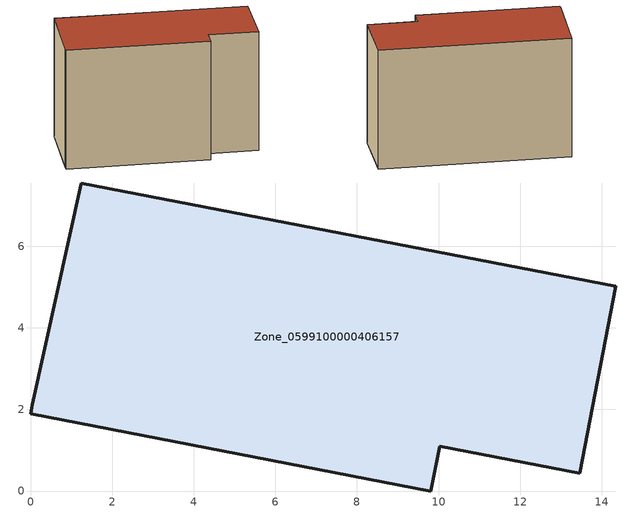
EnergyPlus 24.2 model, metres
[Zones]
Zone_0599100000406157
 floor ground (C_G): 0.04,2.11 1.24,7.55 14.35,5.02 13.46,0.44 10.03,1.1 9.81,0 0,1.9 z0.37
 wall outside (C_F): 1.24,7.55 0.04,2.11 0,1.9 9.81,0 10.03,1.1 13.46,0.44 14.35,5.02 1.24,7.55 z0.37:9.11
 roof outside (C_R): 14.35,5.02 1.24,7.55 0.04,2.11 0,1.9 9.81,0 10.03,1.1 13.46,0.44 z9.11
[BUILDING]
Pand.0599100000406157: North Axis=0; Terrain=City; Loads Convergence Tolerance Value=0.04; Temperature Convergence Tolerance Value=0.4; Solar Distribution=FullExterior; Maximum Number of Warmup Days=25; Minimum Number of Warmup Days=1
[Site:Location]
Rotterdam.The.Hague.AP_ZH_NLD Design_Conditions: Latitude=51.96; Longitude=4.45; Time Zone=1; Elevation=-4.5
[SITE:GROUNDTEMPERATURE:BUILDINGSURFACE]
18, 18, 18, 18, 18, 18, 18, 18, 18, 18, 18, 18
[MATERIAL] Thermal Absorptance=0.9; Solar Absorptance=0.7; Visible Absorptance=0.7
Name | Roughness | Thickness | Conductivity | Density | Specific Heat
G.TI.1992-2005 | MediumSmooth | 0.15 | 0.06 | 540 | 1210
F.TI.1992-2005 | Rough | 0.3 | 0.12 | 1920 | 840
R.TI.1992-2005 | MediumRough | 0.2 | 0.08 | 1500 | 1000
[CONSTRUCTION]
C_G: G.TI.1992-2005
C_F: F.TI.1992-2005
C_R: R.TI.1992-2005
[ZONE]
Zone_0599100000406157: Type=1; Multiplier=1; Ceiling Height=Autocalculate; Volume=Autocalculate; Floor Area=autocalculate; Part of Total Floor Area=Yes
[ZONEINFILTRATION:DESIGNFLOWRATE]
Infil_Zone_0599100000406157: Zone or ZoneList or Space or SpaceList=Zone_0599100000406157; Schedule=AlwaysOn; Design Flow Rate Calculation Method=Flow/Area; Flow Rate per Floor Area=0.0015; Constant Term Coefficient=1; Temperature Term Coefficient=0; Velocity Term Coefficient=0; Velocity Squared Term Coefficient=0
[HVACTEMPLATE:ZONE:IDEALLOADSAIRSYSTEM]
Zone_0599100000406157: Maximum Heating Supply Air Temperature=50; Minimum Cooling Supply Air Temperature=13; Maximum Heating Supply Air Humidity Ratio=0.0156; Minimum Cooling Supply Air Humidity Ratio=0.0077; Heating Limit=NoLimit; Cooling Limit=NoLimit; Dehumidification Control Type=ConstantSensibleHeatRatio; Cooling Sensible Heat Ratio=0.7; Dehumidification Setpoint=60; Humidification Control Type=None; Humidification Setpoint=30; Outdoor Air Method=None; Outdoor Air Flow Rate per Person=0.00944; Outdoor Air Flow Rate per Zone Floor Area=0; Outdoor Air Flow Rate per Zone=0; Demand Controlled Ventilation Type=None; Outdoor Air Economizer Type=NoEconomizer; Heat Recovery Type=None; Sensible Heat Recovery Effectiveness=0.7; Latent Heat Recovery Effectiveness=0.65
[ZONECONTROL:THERMOSTAT]
ThermostatControl_Zone_0599100000406157: Zone or ZoneList=Zone_0599100000406157; Control Type Schedule=DualSetpointControlType; Control 1=Thermostat_Zone_0599100000406157; Temperature Difference Between Cutout And Setpoint=0
[THERMOSTATSETPOINT:DUALSETPOINT]
Thermostat_Zone_0599100000406157: Heating Setpoint Temperature Schedule=HeatingSetpoint_Zone_0599100000406157; Cooling Setpoint Temperature Schedule=CoolingSetpoint_Zone_0599100000406157
[SCHEDULE:COMPACT]
HeatingSetpoint_Zone_0599100000406157: Through: 12/31, For: AllDays, Until: 24:00, 21
CoolingSetpoint_Zone_0599100000406157: Through: 12/31, For: AllDays, Until: 24:00, 24
DualSetpointControlType: Through: 12/31, For: AllDays, Until: 24:00, 4
AlwaysOn: Through: 12/31, For: AllDays, Until: 24:00, 1
